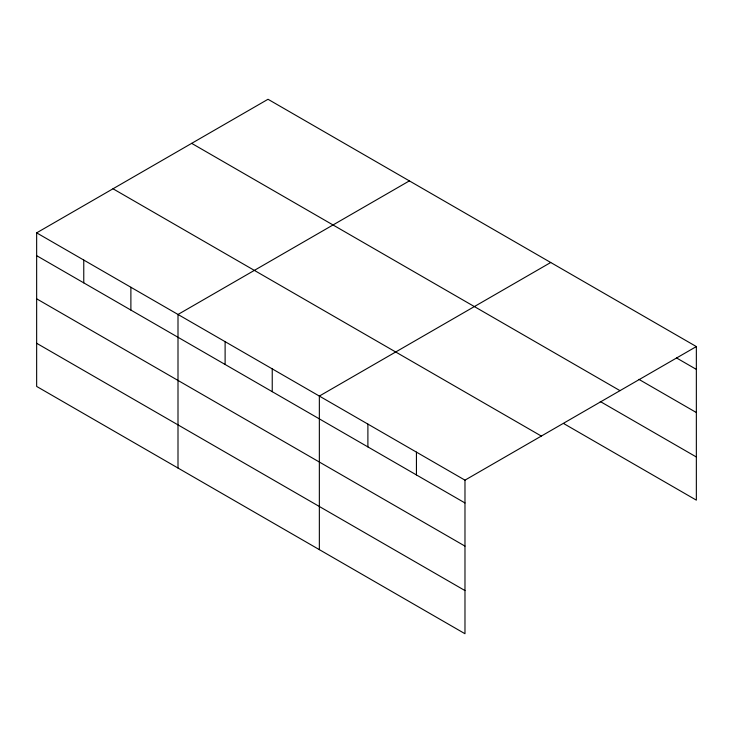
<?xml version="1.0" encoding="UTF-8"?>
<svg xmlns="http://www.w3.org/2000/svg" width="733" height="733" viewBox="0 0 733 733"><rect width="100%" height="100%" fill="white"/><g stroke="black" fill="none" stroke-linecap="round" stroke-linejoin="round"><path stroke-width="1.1" d="M464.979 546.112L464.979 480.152L36.65 232.856L36.65 386.428L464.979 633.724L464.979 546.112L36.65 298.817M36.65 232.856L268.021 99.276L696.35 346.572L696.35 500.144L563.595 423.5M409.371 180.886L178 314.466L178 468.039M550.721 262.496L319.35 396.067L319.35 549.64M464.979 480.152L696.35 346.572M676.532 357.942L696.35 369.386M638.892 379.355L696.35 412.532M191.67 143.356L619.999 390.652M600.254 401.51L696.35 456.989M113.001 188.775L541.33 436.071M36.65 255.67L464.979 502.957M36.65 343.273L464.979 590.569M416.436 452.124L416.436 474.938M367.893 424.095L367.893 446.91M272.236 368.873L272.236 391.679M225.113 341.67L225.113 364.475M130.886 287.263L130.886 310.068M83.764 260.059L83.764 282.865"/></g></svg>
